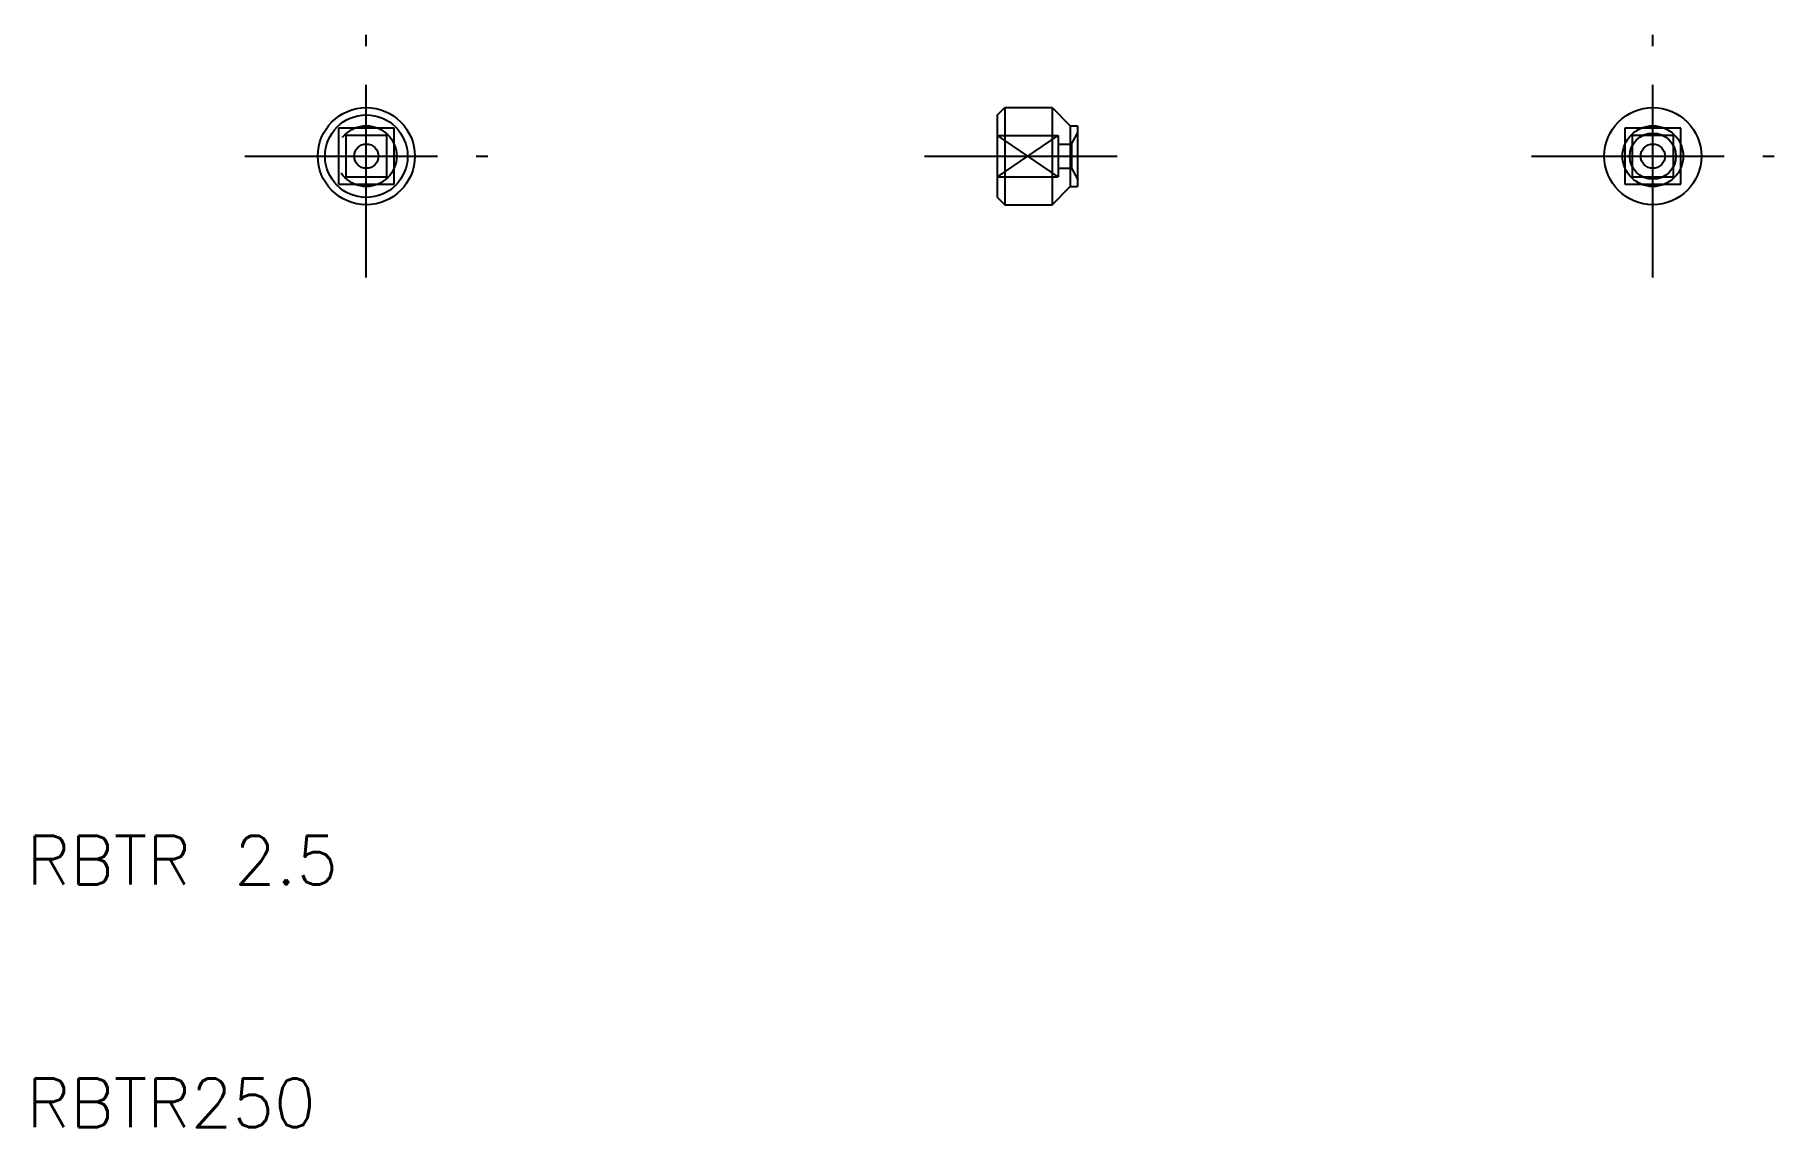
# Model space of a CAD drawing. Extents: x 10.3 to 82, y 10 to 55.
import ezdxf

# ---------------------------------------------------------------- set-up
doc = ezdxf.new("R2010")
doc.units = 0
doc.header["$LTSCALE"] = 0.25
doc.linetypes.add('CENTER', pattern=[50.8, 31.75, -6.35, 6.35, -6.35])
doc.linetypes.add('DASHED', pattern=[19.05, 12.7, -6.35])
doc.layers.get('0').update_dxf_attribs({"linetype": 'CONTINUOUS'})
doc.layers.add('CENTER', color=1, linetype='CENTER')
doc.styles.get("Standard").update_dxf_attribs({"font": 'txt.shx', "bigfont": 'extfont.shx'})

msp = doc.modelspace()

# ---------------------------------------------------------------- linework, layer by layer
for p, q in [((50, 51.7), (50.3, 52)), ((50, 48.3), (50, 51.7)), ((50.3, 52), (50.3, 48)), ((50.3, 52), (52.25, 52)), ((52.25, 52), (52.25, 48)), ((52.25, 52), (53, 51.25)), ((22.85, 51.15), (22.85, 48.85)), ((25.15, 51.15), (22.85, 51.15)), ((25.15, 48.85), (25.15, 51.15)), ((53, 51.25), (53, 48.75)), ((53, 51.25), (53.3, 51.25)), ((53.3, 51.25), (53.3, 48.75)), ((23.15, 50.85), (23.15, 49.15)), ((24.85, 50.85), (23.15, 50.85)), ((24.85, 49.15), (24.85, 50.85)), ((22.85, 48.85), (25.15, 48.85)), ((23.15, 49.15), (24.85, 49.15)), ((52.25, 48), (53, 48.75)), ((53, 48.75), (53.3, 48.75)), ((50, 48.3), (50.3, 48)), ((50.3, 48), (52.25, 48))]:
    msp.add_line(p, q)
at = {"color": 3, "linetype": 'DASHED'}
for p, q in [((53.05, 50.5), (53.3, 50.95)), ((75.85, 51.15), (75.85, 48.85)), ((78.15, 51.15), (75.85, 51.15)), ((78.15, 48.85), (78.15, 51.15)), ((50, 49.15), (52.5, 50.85)), ((52.5, 49.15), (50, 50.85)), ((50, 50.85), (52.5, 50.85)), ((52.5, 50.85), (52.5, 49.15)), ((52.5, 50.5), (53.05, 50.5)), ((53.05, 50.5), (53.05, 49.5)), ((76.15, 50.85), (76.15, 49.15)), ((77.85, 50.85), (76.15, 50.85)), ((77.85, 49.15), (77.85, 50.85)), ((52.5, 49.5), (53.05, 49.5)), ((53.05, 49.5), (53.3, 49.05)), ((50, 49.15), (52.5, 49.15)), ((75.85, 48.85), (78.15, 48.85)), ((76.15, 49.15), (77.85, 49.15))]:
    msp.add_line(p, q, dxfattribs=at)
for centre, radius in [((24, 50), 2), ((24, 50), 1.7), ((77, 50), 2), ((77, 50), 1.25), ((77, 50), 0.95), ((24, 50), 0.5), ((77, 50), 0.5)]:
    msp.add_circle(centre, radius)
msp.add_circle((24, 50), 1.25, dxfattribs=at)
at = {"layer": 'CENTER', "color": 1, "linetype": 'CENTER'}
for p, q in [((24, 45), (24, 55)), ((77, 45), (77, 55)), ((19, 50), (29, 50)), ((47, 50), (56.3, 50)), ((72, 50), (82, 50))]:
    msp.add_line(p, q, dxfattribs=at)

# ---------------------------------------------------------------- texts
for s, p in [('RBTR 2.5', (10, 20)), ('RBTR250', (10, 10))]:
    msp.add_text(s, height=2).set_placement(p)

doc.saveas('drawing.dxf')
